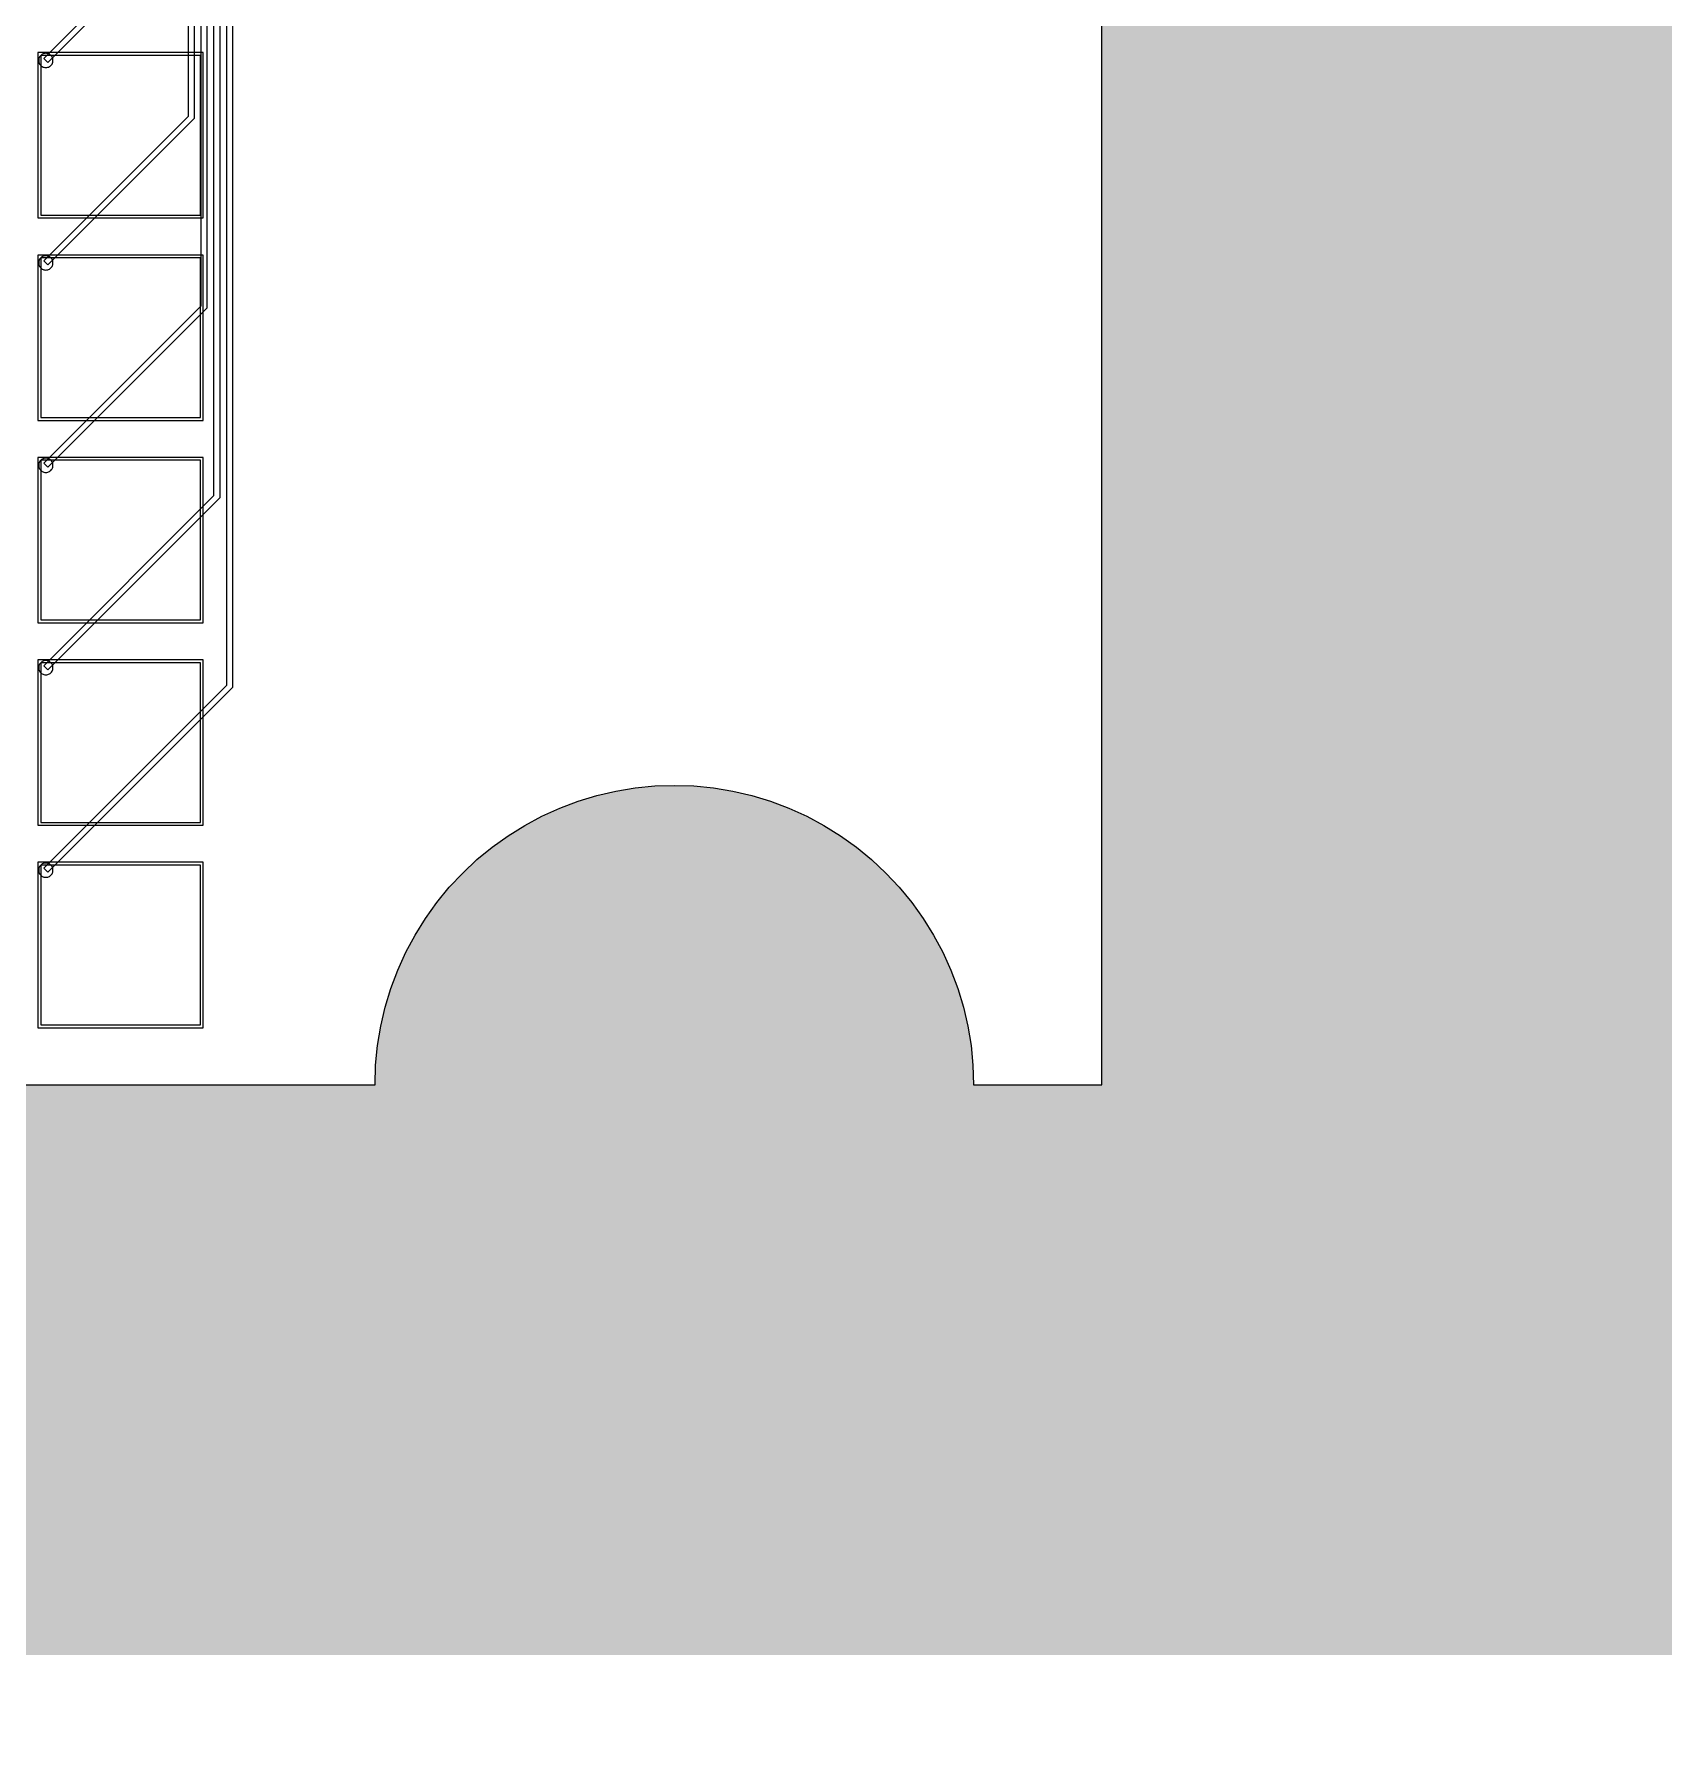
# Model space of a CAD drawing. Header units: metres. Extents: x -515 to 4265, y 201 to 1873.
# Drawn here: x 3691 to 4265, y 201 to 798 of the extents above; entities that cross this region are included whole.
import ezdxf

# ---------------------------------------------------------------- set-up
doc = ezdxf.new("R2010")
doc.units = ezdxf.units.M
for name, color, linetype in [('Etching', 1, 'CONTINUOUS'), ('EtchingPad', 2, 'CONTINUOUS'), ('Metal1', 4, 'CONTINUOUS'), ('Metal2', 3, 'CONTINUOUS'), ('Polyimide', 7, 'CONTINUOUS'), ('Polyimide_Negative', 5, 'CONTINUOUS')]:
    doc.layers.add(name, color=color, linetype=linetype)

msp = doc.modelspace()

# ---------------------------------------------------------------- hatches: boundary and pattern name
at = {"layer": 'Polyimide_Negative'}
h = msp.add_hatch(color=5, dxfattribs=at)
h.paths.add_polyline_path([(-515.25, 1873), (4265.25, 1873), (4265.25, 230), (1697, 230), (1697, 301), (58.39, 301), (46.96, 288.79), (32.62, 275.37), (17.44, 262.91), (1.48, 251.47), (-15.2, 241.1), (-32.52, 231.84), (-50.4, 223.74), (-68.78, 216.82), (-87.58, 211.12), (-106.7, 206.66), (-126.08, 203.46), (-145.62, 201.54), (-165.25, 200.89), (-184.88, 201.54), (-204.42, 203.46), (-223.8, 206.66), (-242.92, 211.12), (-261.72, 216.82), (-280.1, 223.74), (-297.98, 231.84), (-315.3, 241.1), (-331.98, 251.47), (-347.94, 262.91), (-363.12, 275.37), (-377.46, 288.79), (-388.89, 301), (-515.25, 301), (-515.25, 1873)])
h.paths.add_polyline_path([(-265.25, 501), (-265.04, 494.46), (-264.39, 487.95), (-263.33, 481.49), (-261.84, 475.12), (-259.94, 468.86), (-257.64, 462.73), (-254.94, 456.77), (-251.85, 451), (-248.4, 445.44), (-244.59, 440.12), (-240.43, 435.07), (-235.96, 430.29), (-231.18, 425.82), (-226.13, 421.66), (-220.81, 417.85), (-215.25, 414.4), (-209.48, 411.31), (-203.52, 408.61), (-197.39, 406.31), (-191.13, 404.41), (-184.76, 402.92), (-178.3, 401.86), (-171.79, 401.21), (-165.25, 401), (-158.71, 401.21), (-152.2, 401.86), (-145.74, 402.92), (-139.37, 404.41), (-133.11, 406.31), (-126.98, 408.61), (-121.02, 411.31), (-115.25, 414.4), (-109.69, 417.85), (-104.37, 421.66), (-99.32, 425.82), (-94.54, 430.29), (-90.07, 435.07), (-85.91, 440.12), (-82.1, 445.44), (-78.65, 451), (-75.56, 456.77), (-72.86, 462.73), (-70.56, 468.86), (-68.66, 475.12), (-67.17, 481.49), (-66.11, 487.95), (-65.46, 494.46), (-65.25, 501), (1897, 501), (1897, 430), (3810.25, 430), (3810.47, 436.87), (3811.15, 443.71), (3812.27, 450.48), (3813.83, 457.18), (3815.82, 463.75), (3818.24, 470.18), (3821.08, 476.44), (3824.32, 482.5), (3827.95, 488.33), (3831.95, 493.92), (3836.31, 499.23), (3841, 504.25), (3846.02, 508.94), (3851.33, 513.3), (3856.92, 517.3), (3862.75, 520.93), (3868.81, 524.17), (3875.07, 527.01), (3881.5, 529.43), (3888.07, 531.42), (3894.77, 532.98), (3901.54, 534.1), (3908.38, 534.78), (3915.25, 535), (3922.12, 534.78), (3928.96, 534.1), (3935.73, 532.98), (3942.43, 531.42), (3949, 529.43), (3955.43, 527.01), (3961.69, 524.17), (3967.75, 520.93), (3973.58, 517.3), (3979.17, 513.3), (3984.48, 508.94), (3989.5, 504.25), (3994.19, 499.23), (3998.55, 493.92), (4002.55, 488.33), (4006.18, 482.5), (4009.42, 476.44), (4012.26, 470.18), (4014.68, 463.75), (4016.67, 457.18), (4018.23, 450.48), (4019.35, 443.71), (4020.03, 436.87), (4020.25, 430), (4065.25, 430), (4065.25, 1673), (-315.25, 1673), (-315.25, 501), (-265.25, 501)], flags=0)

# ---------------------------------------------------------------- linework, layer by layer
at = {"layer": 'Etching'}
for points in [[(3697.25, 789.25), (3697.23, 789.58), (3697.16, 789.9), (3697.06, 790.21), (3696.92, 790.5), (3696.73, 790.77), (3696.52, 791.02), (3696.27, 791.23), (3696, 791.42), (3695.71, 791.56), (3695.4, 791.66), (3695.08, 791.73), (3694.75, 791.75), (3694.42, 791.73), (3694.1, 791.66), (3693.79, 791.56), (3693.5, 791.42), (3693.23, 791.23), (3692.98, 791.02), (3692.77, 790.77), (3692.58, 790.5), (3692.44, 790.21), (3692.34, 789.9), (3692.27, 789.58), (3692.25, 789.25), (3692.27, 788.92), (3692.34, 788.6), (3692.44, 788.29), (3692.58, 788), (3692.77, 787.73), (3692.98, 787.48), (3693.23, 787.27), (3693.5, 787.08), (3693.79, 786.94), (3694.1, 786.84), (3694.42, 786.77), (3694.75, 786.75), (3695.08, 786.77), (3695.4, 786.84), (3695.71, 786.94), (3696, 787.08), (3696.27, 787.27), (3696.52, 787.48), (3696.73, 787.73), (3696.92, 788), (3697.06, 788.29), (3697.16, 788.6), (3697.23, 788.92), (3697.25, 789.25)], [(3697.25, 718.25), (3697.23, 718.58), (3697.16, 718.9), (3697.06, 719.21), (3696.92, 719.5), (3696.73, 719.77), (3696.52, 720.02), (3696.27, 720.23), (3696, 720.42), (3695.71, 720.56), (3695.4, 720.66), (3695.08, 720.73), (3694.75, 720.75), (3694.42, 720.73), (3694.1, 720.66), (3693.79, 720.56), (3693.5, 720.42), (3693.23, 720.23), (3692.98, 720.02), (3692.77, 719.77), (3692.58, 719.5), (3692.44, 719.21), (3692.34, 718.9), (3692.27, 718.58), (3692.25, 718.25), (3692.27, 717.92), (3692.34, 717.6), (3692.44, 717.29), (3692.58, 717), (3692.77, 716.73), (3692.98, 716.48), (3693.23, 716.27), (3693.5, 716.08), (3693.79, 715.94), (3694.1, 715.84), (3694.42, 715.77), (3694.75, 715.75), (3695.08, 715.77), (3695.4, 715.84), (3695.71, 715.94), (3696, 716.08), (3696.27, 716.27), (3696.52, 716.48), (3696.73, 716.73), (3696.92, 717), (3697.06, 717.29), (3697.16, 717.6), (3697.23, 717.92), (3697.25, 718.25)], [(3697.25, 647.25), (3697.23, 647.58), (3697.16, 647.9), (3697.06, 648.21), (3696.92, 648.5), (3696.73, 648.77), (3696.52, 649.02), (3696.27, 649.23), (3696, 649.42), (3695.71, 649.56), (3695.4, 649.66), (3695.08, 649.73), (3694.75, 649.75), (3694.42, 649.73), (3694.1, 649.66), (3693.79, 649.56), (3693.5, 649.42), (3693.23, 649.23), (3692.98, 649.02), (3692.77, 648.77), (3692.58, 648.5), (3692.44, 648.21), (3692.34, 647.9), (3692.27, 647.58), (3692.25, 647.25), (3692.27, 646.92), (3692.34, 646.6), (3692.44, 646.29), (3692.58, 646), (3692.77, 645.73), (3692.98, 645.48), (3693.23, 645.27), (3693.5, 645.08), (3693.79, 644.94), (3694.1, 644.84), (3694.42, 644.77), (3694.75, 644.75), (3695.08, 644.77), (3695.4, 644.84), (3695.71, 644.94), (3696, 645.08), (3696.27, 645.27), (3696.52, 645.48), (3696.73, 645.73), (3696.92, 646), (3697.06, 646.29), (3697.16, 646.6), (3697.23, 646.92), (3697.25, 647.25)], [(3697.25, 576.25), (3697.23, 576.58), (3697.16, 576.9), (3697.06, 577.21), (3696.92, 577.5), (3696.73, 577.77), (3696.52, 578.02), (3696.27, 578.23), (3696, 578.42), (3695.71, 578.56), (3695.4, 578.66), (3695.08, 578.73), (3694.75, 578.75), (3694.42, 578.73), (3694.1, 578.66), (3693.79, 578.56), (3693.5, 578.42), (3693.23, 578.23), (3692.98, 578.02), (3692.77, 577.77), (3692.58, 577.5), (3692.44, 577.21), (3692.34, 576.9), (3692.27, 576.58), (3692.25, 576.25), (3692.27, 575.92), (3692.34, 575.6), (3692.44, 575.29), (3692.58, 575), (3692.77, 574.73), (3692.98, 574.48), (3693.23, 574.27), (3693.5, 574.08), (3693.79, 573.94), (3694.1, 573.84), (3694.42, 573.77), (3694.75, 573.75), (3695.08, 573.77), (3695.4, 573.84), (3695.71, 573.94), (3696, 574.08), (3696.27, 574.27), (3696.52, 574.48), (3696.73, 574.73), (3696.92, 575), (3697.06, 575.29), (3697.16, 575.6), (3697.23, 575.92), (3697.25, 576.25)], [(3697.25, 505.25), (3697.23, 505.58), (3697.16, 505.9), (3697.06, 506.21), (3696.92, 506.5), (3696.73, 506.77), (3696.52, 507.02), (3696.27, 507.23), (3696, 507.42), (3695.71, 507.56), (3695.4, 507.66), (3695.08, 507.73), (3694.75, 507.75), (3694.42, 507.73), (3694.1, 507.66), (3693.79, 507.56), (3693.5, 507.42), (3693.23, 507.23), (3692.98, 507.02), (3692.77, 506.77), (3692.58, 506.5), (3692.44, 506.21), (3692.34, 505.9), (3692.27, 505.58), (3692.25, 505.25), (3692.27, 504.92), (3692.34, 504.6), (3692.44, 504.29), (3692.58, 504), (3692.77, 503.73), (3692.98, 503.48), (3693.23, 503.27), (3693.5, 503.08), (3693.79, 502.94), (3694.1, 502.84), (3694.42, 502.77), (3694.75, 502.75), (3695.08, 502.77), (3695.4, 502.84), (3695.71, 502.94), (3696, 503.08), (3696.27, 503.27), (3696.52, 503.48), (3696.73, 503.73), (3696.92, 504), (3697.06, 504.29), (3697.16, 504.6), (3697.23, 504.92), (3697.25, 505.25)]]:
    msp.add_lwpolyline(points, close=True, dxfattribs=at)
at = {"layer": 'EtchingPad'}
for points in [[(3693, 735), (3749, 735), (3749, 791), (3693, 791), (3693, 735)], [(3693, 664), (3749, 664), (3749, 720), (3693, 720), (3693, 664)], [(3693, 593), (3749, 593), (3749, 649), (3693, 649), (3693, 593)], [(3693, 522), (3749, 522), (3749, 578), (3693, 578), (3693, 522)], [(3693, 451), (3749, 451), (3749, 507), (3693, 507), (3693, 451)]]:
    msp.add_lwpolyline(points, close=True, dxfattribs=at)
at = {"layer": 'Metal1'}
for points in [[(3760.25, 1573), (3760.25, 569.34), (3695.46, 504.54), (3694.04, 505.96), (3758.25, 570.16), (3758.25, 1573)], [(3755.75, 1573), (3755.75, 635.84), (3695.46, 575.54), (3694.04, 576.96), (3753.75, 636.66), (3753.75, 1573)], [(3751.25, 1573), (3751.25, 702.34), (3695.46, 646.54), (3694.04, 647.96), (3749.25, 703.16), (3749.25, 1573)], [(3746.75, 1573), (3746.75, 768.84), (3695.46, 717.54), (3694.04, 718.96), (3744.75, 769.66), (3744.75, 1573)], [(3742.25, 1573), (3742.25, 835.34), (3695.46, 788.54), (3694.04, 789.96), (3740.25, 836.16), (3740.25, 1573)]]:
    msp.add_lwpolyline(points, close=True, dxfattribs=at)
at = {"layer": 'Metal2'}
for points in [[(3692, 734), (3750, 734), (3750, 792), (3692, 792), (3692, 734)], [(3692, 663), (3750, 663), (3750, 721), (3692, 721), (3692, 663)], [(3692, 592), (3750, 592), (3750, 650), (3692, 650), (3692, 592)], [(3692, 521), (3750, 521), (3750, 579), (3692, 579), (3692, 521)], [(3692, 450), (3750, 450), (3750, 508), (3692, 508), (3692, 450)]]:
    msp.add_lwpolyline(points, close=True, dxfattribs=at)
at = {"layer": 'Polyimide'}
msp.add_lwpolyline([(1897, 430), (3810.25, 430), (3810.47, 436.87), (3811.15, 443.71), (3812.27, 450.48), (3813.83, 457.18), (3815.82, 463.75), (3818.24, 470.18), (3821.08, 476.44), (3824.32, 482.5), (3827.95, 488.33), (3831.95, 493.92), (3836.31, 499.23), (3841, 504.25), (3846.02, 508.94), (3851.33, 513.3), (3856.92, 517.3), (3862.75, 520.93), (3868.81, 524.17), (3875.07, 527.01), (3881.5, 529.43), (3888.07, 531.42), (3894.77, 532.98), (3901.54, 534.1), (3908.38, 534.78), (3915.25, 535), (3922.12, 534.78), (3928.96, 534.1), (3935.73, 532.98), (3942.43, 531.42), (3949, 529.43), (3955.43, 527.01), (3961.69, 524.17), (3967.75, 520.93), (3973.58, 517.3), (3979.17, 513.3), (3984.48, 508.94), (3989.5, 504.25), (3994.19, 499.23), (3998.55, 493.92), (4002.55, 488.33), (4006.18, 482.5), (4009.42, 476.44), (4012.26, 470.18), (4014.68, 463.75), (4016.67, 457.18), (4018.23, 450.48), (4019.35, 443.71), (4020.03, 436.87), (4020.25, 430), (4065.25, 430), (4065.25, 1673)], dxfattribs=at)

doc.saveas('drawing.dxf')
